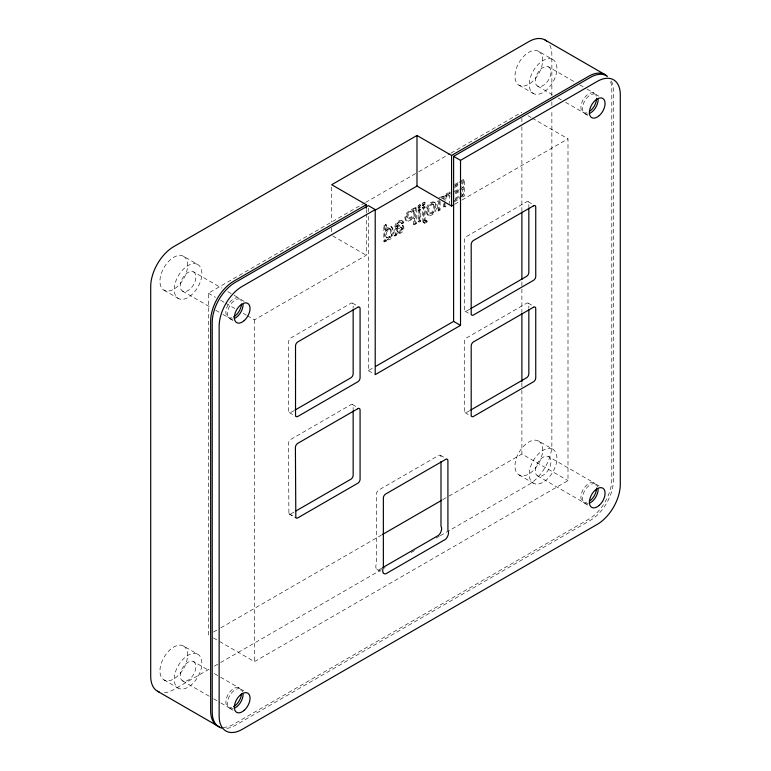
<?xml version="1.0" encoding="UTF-8"?>
<svg xmlns="http://www.w3.org/2000/svg" width="771" height="771" viewBox="0 0 771 771"><rect width="100%" height="100%" fill="white"/><g stroke="black" fill="none" stroke-linecap="round" stroke-linejoin="round"><path stroke-width="0.58" stroke-dasharray="3.85 2.89" d="M445.966 199.082C445.166 196.865 449.156 193.222 450.081 196.393M394.029 235.521L395.802 234.5L396.14 232.871C404.197 237.217 408.081 219.937 397.2 227.406C394.598 225.845 398.096 221.932 400.457 222.087L402.221 223.841L403.879 222.626C402.848 218.559 397.701 222.212 396.361 224.351C394.366 227.927 396.371 232.302 394.945 236.051L394.029 235.521C393.769 229.903 394.511 217.865 403.137 221.065M397.2 227.406L398.115 224.371L401.383 222.617M401.44 228.129C401.575 231.763 395.012 233.16 396.284 228.409L400.727 227.098L402.366 228.669C402.269 231.049 399.041 233.305 397.026 231.445M397.065 233.401L396.718 235.03L394.945 236.051M440.116 201.414L440.029 210.02L438.342 211.003L437.417 210.464L437.571 200.874M439.277 200.412L439.113 209.49L437.417 210.464M438.766 200.537L438.342 211.003M439.277 197.761L442.294 196.364L444.53 197.617C445.098 195.391 447.71 192.538 450.139 193.839M385.539 230.172C395.311 216.333 396.294 244.87 385.433 239.02L385.433 240.485L383.852 241.39L383.852 225.421L385.539 224.448L386.464 224.978L386.464 230.712L385.539 230.172L385.539 224.448M386.464 230.712L389.23 227.522L391.938 227.156M449.599 195.352C446.361 192.663 444.067 198.08 445.04 200.691M386.184 237.651C390.348 238.48 391.938 231.579 390.039 228.679C376.489 233.015 394.588 247.231 390.964 229.209C386.811 228.255 385.134 235.357 387.1 238.181M425.997 219.889L424.763 220.66L424.185 219.716L424.166 206.551L425.081 207.081L425.081 219.243C423.819 221.894 428.252 221.084 425.997 219.889L426.912 222.173L424.754 223.311L422.942 222.434L422.46 207.534L424.166 206.551M426.315 221.364L423.366 222.684M400.457 222.087L401.296 223.311L402.963 222.096L403.879 222.626M208.343 635.025L208.343 293.202L364.596 202.995M365.637 202.397L417.718 172.328M418.759 171.721L450.013 153.68M451.054 153.082L521.89 112.181M414.441 224.795L416.273 223.744L416.273 207.765L415.347 207.235L407.136 212.391L404.823 217.374L405.43 220.255L407.753 221.45L414.441 218.309L414.441 224.795L413.516 224.265L413.516 217.769L414.441 218.309M418.152 205.616L419.848 204.633L420.773 205.173L420.773 207.428L419.077 208.401L418.152 207.871L418.152 205.616L419.077 206.146L420.773 205.173M422.46 203.13L424.166 202.147L425.081 202.677L425.081 204.961L423.385 205.934L422.46 205.404L422.46 203.13L423.385 203.66L425.081 202.677M454.63 184.558L458.629 182.245M459.632 181.667L463.631 179.364L464.556 179.894L464.556 195.863L459.391 198.841M383.852 225.421L384.777 225.951L386.464 224.978M416.273 207.765C411.541 209.664 402.655 215.09 406.837 221.287M454.553 185.666L458.552 183.353M459.555 182.785L464.556 179.894M413.516 210.175C410.384 210.878 403.541 216.227 408.351 219.176L414.441 216.42L414.441 210.714L413.516 210.175L413.516 215.89L407.425 218.646M454.649 186.428L460.779 182.891M418.152 207.871L419.848 206.898L420.773 207.428M422.46 205.404L424.166 204.421L425.081 204.961M414.441 210.714C411.56 211.871 405.536 215.311 408.351 219.176M454.553 187.555L460.682 184.018M418.152 210.02L419.848 209.037L420.773 209.567L420.773 221.142L419.077 222.125L418.152 221.595L418.152 210.02L419.077 210.55L420.773 209.567M422.46 207.534L423.385 208.064L425.081 207.081M454.148 191.613L458.928 188.847M458.899 189.936L455.073 192.143L455.073 194.022L460.807 190.707M459.853 189.387L462.725 187.729L462.725 182.833L461.8 182.303L461.8 187.199L462.725 187.729M455.102 192.933L460.846 189.618M413.516 217.769L407.811 220.834L405.912 220.757M455.198 198.32L458.967 196.142M455.179 199.4L458.947 197.212M459.892 196.672L462.725 195.034L462.725 189.599L461.8 189.068L461.8 194.504L462.725 195.034M413.516 224.265L415.347 223.204L416.273 223.744M418.152 221.595L419.848 220.612L420.773 221.142M443.344 207.042L445.04 206.069L445.966 206.599L444.269 207.582L443.344 207.042L443.344 203.689M453.309 201.289L458.475 198.311M459.506 197.713L463.631 195.333L464.556 195.863M383.852 241.39L384.777 241.93L386.348 241.015L386.348 239.559L385.433 239.02M454.235 201.829L458.36 199.438M247.279 315.686L254.459 319.83L366.273 255.268L366.273 214.328M454.688 204.219L460.923 200.624M461.964 200.017L567.996 138.809L567.996 480.622L254.459 661.643L218.588 640.942M294.011 410.644L290.908 412.437A3.257 1.879 -60 0 1 288.605 411.107L288.605 341.89A3.257 1.879 -60 0 1 290.908 337.891L350.853 303.292A3.257 1.879 -60 0 1 353.157 304.622L353.157 308.198M469.684 309.219L466.59 311.012A3.257 1.879 -60 0 1 464.277 309.682L464.277 240.465A3.257 1.879 -60 0 1 466.59 236.466L526.526 201.867A3.257 1.879 -60 0 1 528.829 203.197L528.829 206.773M368.307 216.352L368.307 370.639L373.501 367.642M294.011 512.069L290.908 513.862A3.257 1.879 -60 0 1 288.903 513.669L288.489 443.248A3.325 1.918 -60 0 1 290.908 439.325L350.853 404.717A3.257 1.879 -60 0 1 353.157 406.047L353.157 409.623M469.684 410.644L466.59 412.437A3.257 1.879 -60 0 1 464.277 411.107L464.277 341.89A3.257 1.879 -60 0 1 466.59 337.9L526.526 303.292A3.257 1.879 -60 0 1 528.829 304.622L528.829 308.198M213.557 632.018L219.802 628.404M220.843 627.806L381.26 535.19M442.718 499.704L447.932 496.697M448.973 496.1L521.89 454.003L567.996 480.622M381.838 568.121L378.734 569.904A6.525 3.768 -60 0 1 376.441 563.495L376.441 494.028A3.257 1.879 -60 0 1 378.744 490.038L438.689 455.43A3.257 1.879 -60 0 1 440.993 456.76L440.993 459.159M209.163 669.161L173.764 689.592A32.604 18.822 -60 0 1 164.387 692.705M214.367 666.154L219.571 663.147M220.622 662.549L385.124 567.572M411.155 552.537L415.318 550.137M436.135 538.11L439.268 536.308M440.308 535.71L528.8 484.612A32.604 18.822 -60 0 0 551.863 444.684L551.863 110.282M441.436 197.376L443.209 196.894L444.53 197.617M441.378 198.108L442.65 198.128L444.135 199.544M396.284 226.876C406.124 219.88 404.361 234.692 396.14 232.871M396.284 228.409L397.2 228.948L401.652 227.628L402.366 228.669M442.766 198.504L443.566 198.658M433.986 201.906C427.703 201 422.691 212.661 428.821 215.649C434.979 216.131 439.663 205.231 433.986 201.906C438.159 206.088 433.533 216.217 427.442 214.936M434.911 202.436C428.917 201.838 424.763 211.003 428.358 215.466M449.85 193.637C447.353 191.613 444.192 194.6 443.614 197.087L442.988 196.615M432.945 203.939C428.474 202.908 425.823 211.418 429.649 213.557C434.121 214.617 436.781 206.069 432.945 203.939C435.152 206.946 433.003 213.952 428.734 213.018M433.871 204.469C429.601 203.583 427.462 210.541 429.649 213.557M538.582 51.32A19.564 11.295 -60 0 1 532.385 81.62A19.564 11.295 -60 0 1 515.442 71.838A19.564 11.295 -60 0 1 538.582 51.32L552.874 59.569A19.564 11.295 -60 0 1 546.678 89.87A19.564 11.295 -60 0 1 529.735 80.088A19.564 11.295 -60 0 1 552.874 59.569M548.644 66.913A11.083 6.399 -60 0 1 545.126 84.087A11.083 6.399 -60 0 1 535.527 78.546A11.083 6.399 -60 0 1 548.644 66.913L574.578 81.89M579.763 84.877L585.989 88.472M587.03 89.07L594.287 93.262M595.858 94.428L598.826 96.144M537.551 86.111L552.075 94.496M558.3 98.09L561.413 99.893M565.567 102.283L583.204 112.47M584.775 113.636L587.743 115.342M519.018 85.205L533.32 93.455M528.039 115.737L531.113 117.51M532.135 118.098L567.996 138.809M528.154 201.703L535.074 205.693M450.399 192.471L449.483 191.931L449.483 193.56L450.399 194.09M446.062 195.477L446.987 196.007M445.744 195.882L446.669 196.412M439.113 209.49L440.029 210.02M425.187 220.506L426.112 221.036M424.416 220.554L425.341 221.084M413.516 215.89L414.441 216.42M423.838 222.771L424.754 223.311M401.296 223.311L402.221 223.841M402.298 225.248L403.464 225.913M400.535 227.088L402.125 227.869M396.525 224.91L397.441 225.44M396.361 225.411L397.277 225.942M396.275 226.366L397.19 226.905M401.142 229.334L402.067 229.864M400.93 229.739L401.845 230.269M528.154 303.128L534.081 306.55M389.201 228.37L390.964 229.209M388.96 228.399L389.875 228.939M387.312 229.363L388.237 229.893M395.802 234.5L396.718 235.03M387.061 229.623L387.977 230.153M389.133 236.697L390.059 237.227M388.892 236.957L389.808 237.487M385.433 240.485L386.348 241.015M464.952 311.166L470.888 314.597M332.706 235.897L366.273 255.268M352.482 303.128L358.409 306.55M538.582 441.051A19.564 11.295 -60 0 1 532.385 471.351A19.564 11.295 -60 0 1 515.442 461.578A19.564 11.295 -60 0 1 538.582 441.051L552.874 449.3A19.564 11.295 -60 0 1 546.678 479.61A19.564 11.295 -60 0 1 529.735 469.828A19.564 11.295 -60 0 1 552.874 449.3M548.644 456.644A11.083 6.399 -60 0 1 545.126 473.818A11.083 6.399 -60 0 1 535.527 468.276A11.083 6.399 -60 0 1 548.644 456.644L594.287 483.003M595.858 484.169L601.794 487.59M464.952 412.601L470.888 416.022M183.546 256.3A19.564 11.295 -60 0 1 177.349 286.6A19.564 11.295 -60 0 1 160.407 276.818A19.564 11.295 -60 0 1 183.546 256.3L197.839 264.549A19.564 11.295 -60 0 1 191.642 294.85A19.564 11.295 -60 0 1 174.699 285.077A19.564 11.295 -60 0 1 197.839 264.549M368.307 370.639L374.234 374.06M193.598 271.893A11.083 6.399 -60 0 1 190.09 289.067A11.083 6.399 -60 0 1 180.491 283.526A11.083 6.399 -60 0 1 193.598 271.893L221.614 288.065M227.84 291.66L233.025 294.657M234.066 295.254L239.251 298.242M240.822 299.408L246.749 302.839M537.551 475.842L583.204 502.2M584.775 503.367L587.743 505.082M208.343 293.202L215.523 297.346M220.641 300.305L224.737 302.675M225.768 303.263L234.991 308.583M243.183 313.315L246.257 315.098M519.018 474.936L533.32 483.186M182.515 291.091L211.562 307.86M215.716 310.26L221.942 313.855M222.973 314.452L228.168 317.45M229.739 318.616L234.673 321.468M163.982 290.185L178.274 298.435M352.482 404.553L358.409 407.975M440.318 455.266L446.245 458.687M289.279 412.591L296.199 416.591M288.903 513.669L295.823 517.659M289.183 513.958L296.103 517.958M376.874 569.461L383.785 573.451M213.471 637.983L217.567 640.344M183.546 646.031A19.564 11.295 -60 0 1 177.349 676.331A19.564 11.295 -60 0 1 160.407 666.558A19.564 11.295 -60 0 1 183.546 646.031L197.839 654.29A19.564 11.295 -60 0 1 191.642 684.59A19.564 11.295 -60 0 1 174.699 674.808A19.564 11.295 -60 0 1 197.839 654.29M193.598 661.624A11.083 6.399 -60 0 1 190.09 678.798A11.083 6.399 -60 0 1 180.491 673.256A11.083 6.399 -60 0 1 193.598 661.624L209.163 670.606M214.348 673.603L219.533 676.601M220.573 677.198L239.251 687.983M240.822 689.149L243.79 690.855M182.515 680.832L209.49 696.396M213.634 698.796L219.86 702.391M220.901 702.988L228.168 707.18M229.739 708.347L234.673 711.199M163.982 679.916L178.274 688.166M401.893 220.342L402.963 222.096M448.433 194.678L449.252 196.412L449.3 203.611M424.281 223.214L423.395 221.036L423.385 208.064M391.022 226.626C393.393 228.544 392.584 232.341 391.687 234.856C391.735 237.574 386.502 239.492 386.907 239.964M448.924 193.107L449.483 193.56M397.942 231.975L397.2 228.948M426.912 220.419L427.24 221.903M551.863 95.845L551.863 54.953A32.604 18.822 -60 0 0 549.347 44.313M551.863 101.859L551.863 105.473M521.89 118.204L521.89 121.808M521.89 126.627L521.89 210.878M521.89 281.887L521.89 287.911M521.89 289.106L521.89 311.976M521.89 382.994L521.89 389.008M521.89 390.213L521.89 454.003M463.631 179.364L463.631 195.333M445.04 201.771L445.04 206.069M444.269 203.101L444.269 207.582M424.166 202.147L424.166 204.421M423.385 203.66L423.385 205.934M419.848 204.633L419.848 206.898M419.848 209.037L419.848 220.612M419.077 206.146L419.077 208.401M419.077 210.55L419.077 222.125M415.347 207.235L415.347 223.204M384.777 225.951L384.777 241.93M368.307 207.987L368.307 211.572M366.273 209.51L366.273 213.124M331.684 187.131L331.684 222.058M331.684 228.081L331.684 231.695M254.459 319.83L254.459 661.643M611.384 81.042A32.604 18.822 -60 0 1 613.369 90.718L613.369 480.458A32.604 18.822 -60 0 1 590.316 520.386L235.28 725.366A32.604 18.822 -60 0 1 225.903 728.479M233.247 318.924A11.083 6.399 -60 0 1 229.064 307.089A11.083 6.399 -60 0 1 242.065 300.565M588.292 113.944A11.083 6.399 -60 0 1 584.1 102.109A11.083 6.399 -60 0 1 597.111 95.585M588.292 503.685A11.083 6.399 -60 0 1 584.775 490.568A11.083 6.399 -60 0 1 597.891 487.05M233.247 708.665A11.083 6.399 -60 0 1 229.739 695.548A11.083 6.399 -60 0 1 242.855 692.03M223.233 727.342A32.604 18.822 -60 0 0 233.709 724.2L588.745 519.22A32.604 18.822 -60 0 0 611.798 479.292L611.798 89.552A32.604 18.822 -60 0 0 609.803 79.876M231.676 707.499A11.083 6.399 -60 0 1 228.168 694.382A11.083 6.399 -60 0 1 241.275 690.864M231.676 317.758A11.083 6.399 -60 0 1 228.168 304.651A11.083 6.399 -60 0 1 241.275 301.133M586.721 112.778A11.083 6.399 -60 0 1 583.204 99.671A11.083 6.399 -60 0 1 596.32 96.153M586.721 502.519A11.083 6.399 -60 0 1 583.204 489.402A11.083 6.399 -60 0 1 596.32 485.884"/><path stroke-width="1.16" d="M607.403 76.454A32.604 18.822 -60 0 0 588.745 76.242L451.575 155.443L416.986 135.474L331.684 184.722L366.273 204.691L366.273 208.305M366.273 204.691L233.709 281.222A32.604 18.822 -60 0 0 210.647 321.16L210.647 710.891A32.604 18.822 -60 0 0 219.195 726.648M375.583 366.437L453.608 321.391L453.608 156.34L590.316 77.408A32.604 18.822 -60 0 1 606.623 75.799M460.518 160.339L460.518 325.391L375.217 374.639L375.217 209.587L242.2 286.388A32.604 18.822 -60 0 0 219.137 326.316L219.137 716.047A32.604 18.822 -60 0 0 242.2 729.366L597.236 524.376A32.604 18.822 -60 0 0 620.289 484.448L620.289 94.717A32.604 18.822 -60 0 0 597.236 81.408L460.518 160.339L453.608 156.34M375.381 210.078L416.986 186.062L451.575 206.021L453.647 204.826M295.042 410.047L350.853 377.829A3.257 1.879 -60 0 0 353.157 373.829L353.157 309.393M470.724 308.622L526.526 276.404A3.257 1.879 -60 0 0 528.829 272.404L528.829 207.968M296.074 510.874L350.853 479.254A3.257 1.879 -60 0 0 353.157 475.264L353.157 410.818M470.724 410.047L526.526 377.829A3.257 1.879 -60 0 0 528.829 373.839L528.829 309.393M382.3 534.592L441.677 500.312M382.869 567.523L438.699 535.286A6.515 3.759 -60 0 0 440.993 526.285L440.993 461.55M545.107 40.025L605.052 74.633M375.217 209.587L368.307 205.587L235.28 282.388A32.604 18.822 -60 0 0 212.227 322.326L212.227 712.057A32.604 18.822 -60 0 0 221.73 728.113M453.608 321.391L460.518 325.391M157.467 691.211L217.403 725.819M521.89 212.083L521.89 279.478M521.89 313.18L521.89 381.79M451.575 155.443L451.575 206.021M416.986 135.474L416.986 186.062M243.116 304.487A11.083 6.399 -60 0 1 235.28 318.066M598.161 99.507A11.083 6.399 -60 0 1 590.316 113.086M598.161 489.238A11.083 6.399 -60 0 1 590.316 502.817M243.116 694.218A11.083 6.399 -60 0 1 235.28 707.797M159.25 692.04A32.604 18.822 -60 0 1 150.711 676.283L150.711 286.552A32.604 18.822 -60 0 1 173.764 246.624L528.8 41.634A32.604 18.822 -60 0 1 546.716 41.162M241.516 693.861A11.083 6.399 -60 0 1 233.709 706.631M241.516 304.121A11.083 6.399 -60 0 1 233.709 316.9M596.581 98.341A11.083 6.399 -60 0 1 589.43 111.487M596.581 488.072A11.083 6.399 -60 0 1 589.43 501.227M357.773 307.282L297.828 341.89A3.257 1.879 -60 0 0 295.524 345.88L295.524 415.097A3.257 1.879 -60 0 0 297.828 416.427L357.773 381.818A3.257 1.879 -60 0 0 360.076 377.829L360.076 308.612A3.257 1.879 -60 0 0 357.773 307.282M533.445 205.857L473.5 240.465A3.257 1.879 -60 0 0 471.197 244.455L471.197 313.672A3.257 1.879 -60 0 0 473.5 315.002L533.445 280.393A3.257 1.879 -60 0 0 535.749 276.404L535.749 207.187A3.257 1.879 -60 0 0 533.445 205.857M357.773 408.707L297.828 443.315A3.325 1.918 -60 0 0 295.409 447.238L295.823 517.659A3.257 1.879 -60 0 0 297.828 517.852L357.773 483.244A3.257 1.879 -60 0 0 360.076 479.254L360.076 410.037A3.257 1.879 -60 0 0 357.773 408.707M533.445 307.282L473.5 341.89A3.257 1.879 -60 0 0 471.197 345.88L471.197 415.097A3.257 1.879 -60 0 0 473.5 416.427L533.445 381.818A3.257 1.879 -60 0 0 535.749 377.829L535.749 308.612A3.257 1.879 -60 0 0 533.445 307.282M445.609 459.42L385.664 494.028A3.257 1.879 -60 0 0 383.36 498.018L383.36 567.485A6.525 3.768 -60 0 0 385.645 573.903L445.619 539.276A6.515 3.759 -60 0 0 447.912 530.275L447.912 460.75A3.257 1.879 -60 0 0 445.609 459.42M244.224 710.313A11.083 6.399 -60 0 0 247.742 693.139A11.083 6.399 -60 0 0 234.625 704.771A11.083 6.399 -60 0 0 244.224 710.313M599.26 505.333A11.083 6.399 -60 0 0 602.777 488.159A11.083 6.399 -60 0 0 589.661 499.791A11.083 6.399 -60 0 0 599.26 505.333M599.26 115.602A11.083 6.399 -60 0 0 602.777 98.428A11.083 6.399 -60 0 0 589.661 110.051A11.083 6.399 -60 0 0 599.26 115.602M244.224 320.582A11.083 6.399 -60 0 0 247.742 303.408A11.083 6.399 -60 0 0 234.625 315.031A11.083 6.399 -60 0 0 244.224 320.582"/></g></svg>
